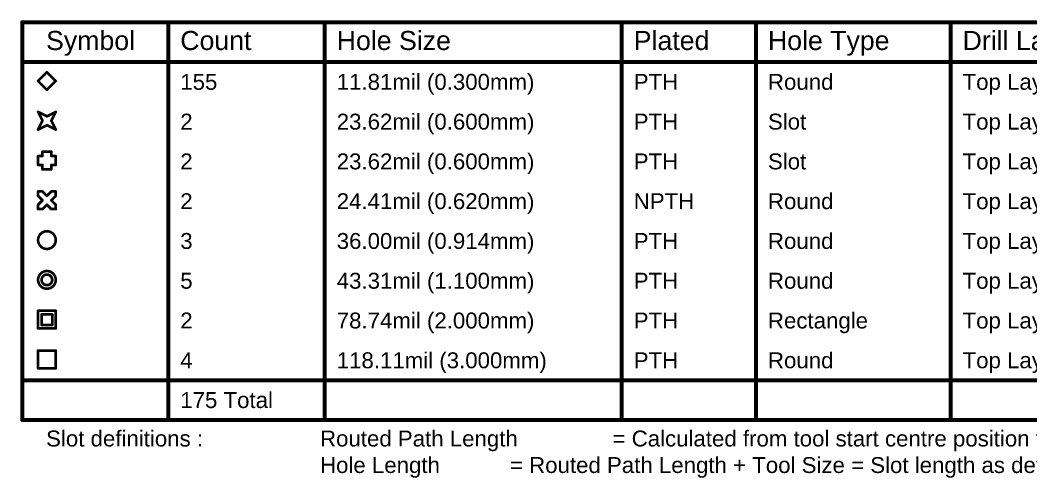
# Model space of a CAD drawing. Header units: inches. Extents: x -14 to 270, y -5 to 115.
# Drawn here: x -13.8 to 83, y 70.8 to 114.6 of the extents above; entities that cross this region are included whole.
import ezdxf

# ---------------------------------------------------------------- set-up
doc = ezdxf.new("R2010")
doc.units = ezdxf.units.IN
doc.layers.add('Drill Drawing', color=1, linetype='Continuous')
doc.styles.add('Arial', font='', dxfattribs={"height": 0.2})
doc.styles.get('Arial').set_extended_font_data('Arial')

msp = doc.modelspace()

# ---------------------------------------------------------------- linework, layer by layer
at = {"layer": 'Drill Drawing'}
for points in [[(-13.579, 114.427, 0.381, 0.381, 0), (180.982, 114.427, 0.381, 0.381, 0)], [(-13.579, 76.327, 0.381, 0.381, 0), (-13.579, 114.427, 0.381, 0.381, 0)], [(0.413, 76.327, 0.381, 0.381, 0), (0.413, 114.427, 0.381, 0.381, 0)], [(15.395, 76.327, 0.381, 0.381, 0), (15.395, 114.427, 0.381, 0.381, 0)], [(43.835, 76.327, 0.381, 0.381, 0), (43.835, 114.427, 0.381, 0.381, 0)], [(56.684, 76.327, 0.381, 0.381, 0), (56.684, 114.427, 0.381, 0.381, 0)], [(75.322, 76.327, 0.381, 0.381, 0), (75.322, 114.427, 0.381, 0.381, 0)], [(-13.579, 110.617, 0.381, 0.381, 0), (180.982, 110.617, 0.381, 0.381, 0)], [(-12.061, 108.797, 0.254, 0.254, 0), (-11.214, 109.643, 0.254, 0.254, 0)], [(-11.214, 109.643, 0.254, 0.254, 0), (-10.367, 108.797, 0.254, 0.254, 0)], [(-12.061, 108.797, 0.254, 0.254, 0), (-11.214, 107.95, 0.254, 0.254, 0)], [(-11.214, 107.95, 0.254, 0.254, 0), (-10.367, 108.797, 0.254, 0.254, 0)], [(-12.061, 105.833, 0.254, 0.254, 0), (-11.214, 105.41, 0.254, 0.254, 0)], [(-12.061, 105.833, 0.254, 0.254, 0), (-11.637, 104.987, 0.254, 0.254, 0)], [(-11.214, 105.41, 0.254, 0.254, 0), (-10.367, 105.833, 0.254, 0.254, 0)], [(-10.791, 104.987, 0.254, 0.254, 0), (-10.367, 105.833, 0.254, 0.254, 0)], [(-12.061, 104.14, 0.254, 0.254, 0), (-11.637, 104.987, 0.254, 0.254, 0)], [(-12.061, 104.14, 0.254, 0.254, 0), (-11.214, 104.563, 0.254, 0.254, 0)], [(-11.214, 104.563, 0.254, 0.254, 0), (-10.367, 104.14, 0.254, 0.254, 0)], [(-10.791, 104.987, 0.254, 0.254, 0), (-10.367, 104.14, 0.254, 0.254, 0)], [(-12.061, 100.753, 0.254, 0.254, 0), (-12.061, 101.6, 0.254, 0.254, 0)], [(-12.061, 101.6, 0.254, 0.254, 0), (-11.637, 101.6, 0.254, 0.254, 0)], [(-11.637, 101.6, 0.254, 0.254, 0), (-11.637, 102.023, 0.254, 0.254, 0)], [(-11.637, 102.023, 0.254, 0.254, 0), (-10.791, 102.023, 0.254, 0.254, 0)], [(-10.791, 101.6, 0.254, 0.254, 0), (-10.791, 102.023, 0.254, 0.254, 0)], [(-10.791, 101.6, 0.254, 0.254, 0), (-10.367, 101.6, 0.254, 0.254, 0)], [(-10.367, 100.753, 0.254, 0.254, 0), (-10.367, 101.6, 0.254, 0.254, 0)], [(-12.061, 100.753, 0.254, 0.254, 0), (-11.637, 100.753, 0.254, 0.254, 0)], [(-11.637, 100.33, 0.254, 0.254, 0), (-11.637, 100.753, 0.254, 0.254, 0)], [(-10.791, 100.753, 0.254, 0.254, 0), (-10.367, 100.753, 0.254, 0.254, 0)], [(-10.791, 100.33, 0.254, 0.254, 0), (-10.791, 100.753, 0.254, 0.254, 0)], [(-11.637, 100.33, 0.254, 0.254, 0), (-10.791, 100.33, 0.254, 0.254, 0)], [(-12.061, 97.79, 0.254, 0.254, 0), (-12.061, 98.213, 0.254, 0.254, 0)], [(-12.061, 98.213, 0.254, 0.254, 0), (-11.637, 98.213, 0.254, 0.254, 0)], [(-12.061, 97.79, 0.254, 0.254, 0), (-11.637, 97.367, 0.254, 0.254, 0)], [(-11.637, 98.213, 0.254, 0.254, 0), (-11.214, 97.79, 0.254, 0.254, 0)], [(-11.214, 97.79, 0.254, 0.254, 0), (-10.791, 98.213, 0.254, 0.254, 0)], [(-10.791, 98.213, 0.254, 0.254, 0), (-10.367, 98.213, 0.254, 0.254, 0)], [(-10.791, 97.367, 0.254, 0.254, 0), (-10.367, 97.79, 0.254, 0.254, 0)], [(-10.367, 97.79, 0.254, 0.254, 0), (-10.367, 98.213, 0.254, 0.254, 0)], [(-12.061, 96.943, 0.254, 0.254, 0), (-11.637, 97.367, 0.254, 0.254, 0)], [(-12.061, 96.52, 0.254, 0.254, 0), (-12.061, 96.943, 0.254, 0.254, 0)], [(-11.637, 96.52, 0.254, 0.254, 0), (-11.214, 96.943, 0.254, 0.254, 0)], [(-11.214, 96.943, 0.254, 0.254, 0), (-10.791, 96.52, 0.254, 0.254, 0)], [(-10.791, 97.367, 0.254, 0.254, 0), (-10.367, 96.943, 0.254, 0.254, 0)], [(-10.367, 96.52, 0.254, 0.254, 0), (-10.367, 96.943, 0.254, 0.254, 0)], [(-12.061, 96.52, 0.254, 0.254, 0), (-11.637, 96.52, 0.254, 0.254, 0)], [(-10.791, 96.52, 0.254, 0.254, 0), (-10.367, 96.52, 0.254, 0.254, 0)], [(-12.061, 86.783, 0.254, 0.254, 0), (-10.367, 86.783, 0.254, 0.254, 0)], [(-12.061, 85.09, 0.254, 0.254, 0), (-12.061, 86.783, 0.254, 0.254, 0)], [(-11.722, 86.445, 0.254, 0.254, 0), (-10.706, 86.445, 0.254, 0.254, 0)], [(-11.722, 85.429, 0.254, 0.254, 0), (-11.722, 86.445, 0.254, 0.254, 0)], [(-10.706, 85.429, 0.254, 0.254, 0), (-10.706, 86.445, 0.254, 0.254, 0)], [(-10.367, 85.09, 0.254, 0.254, 0), (-10.367, 86.783, 0.254, 0.254, 0)], [(-12.061, 85.09, 0.254, 0.254, 0), (-10.367, 85.09, 0.254, 0.254, 0)], [(-11.722, 85.429, 0.254, 0.254, 0), (-10.706, 85.429, 0.254, 0.254, 0)], [(-12.061, 82.973, 0.254, 0.254, 0), (-10.367, 82.973, 0.254, 0.254, 0)], [(-12.061, 81.28, 0.254, 0.254, 0), (-12.061, 82.973, 0.254, 0.254, 0)], [(-10.367, 81.28, 0.254, 0.254, 0), (-10.367, 82.973, 0.254, 0.254, 0)], [(-12.061, 81.28, 0.254, 0.254, 0), (-10.367, 81.28, 0.254, 0.254, 0)], [(-13.579, 80.137, 0.381, 0.381, 0), (180.982, 80.137, 0.381, 0.381, 0)], [(-13.579, 76.327, 0.381, 0.381, 0), (180.982, 76.327, 0.381, 0.381, 0)]]:
    msp.add_lwpolyline(points, format="xyseb", dxfattribs=at)
for points in [[(-13.675, 114.427, 0.191, 0.191, 1), (-13.484, 114.427, 0.191, 0.191, 1)], [(-13.675, 114.427, 0.191, 0.191, 1), (-13.484, 114.427, 0.191, 0.191, 1)], [(0.318, 114.427, 0.191, 0.191, 1), (0.508, 114.427, 0.191, 0.191, 1)], [(15.3, 114.427, 0.191, 0.191, 1), (15.49, 114.427, 0.191, 0.191, 1)], [(43.739, 114.427, 0.191, 0.191, 1), (43.93, 114.427, 0.191, 0.191, 1)], [(56.589, 114.427, 0.191, 0.191, 1), (56.779, 114.427, 0.191, 0.191, 1)], [(75.227, 114.427, 0.191, 0.191, 1), (75.418, 114.427, 0.191, 0.191, 1)], [(-13.675, 110.617, 0.191, 0.191, 1), (-13.484, 110.617, 0.191, 0.191, 1)], [(-11.278, 109.643, 0.127, 0.127, 1), (-11.151, 109.643, 0.127, 0.127, 1)], [(-11.278, 109.643, 0.127, 0.127, 1), (-11.151, 109.643, 0.127, 0.127, 1)], [(-12.124, 108.797, 0.127, 0.127, 1), (-11.997, 108.797, 0.127, 0.127, 1)], [(-12.124, 108.797, 0.127, 0.127, 1), (-11.997, 108.797, 0.127, 0.127, 1)], [(-10.431, 108.797, 0.127, 0.127, 1), (-10.304, 108.797, 0.127, 0.127, 1)], [(-10.431, 108.797, 0.127, 0.127, 1), (-10.304, 108.797, 0.127, 0.127, 1)], [(-11.278, 107.95, 0.127, 0.127, 1), (-11.151, 107.95, 0.127, 0.127, 1)], [(-11.278, 107.95, 0.127, 0.127, 1), (-11.151, 107.95, 0.127, 0.127, 1)], [(-12.124, 105.833, 0.127, 0.127, 1), (-11.997, 105.833, 0.127, 0.127, 1)], [(-12.124, 105.833, 0.127, 0.127, 1), (-11.997, 105.833, 0.127, 0.127, 1)], [(-11.278, 105.41, 0.127, 0.127, 1), (-11.151, 105.41, 0.127, 0.127, 1)], [(-11.278, 105.41, 0.127, 0.127, 1), (-11.151, 105.41, 0.127, 0.127, 1)], [(-10.431, 105.833, 0.127, 0.127, 1), (-10.304, 105.833, 0.127, 0.127, 1)], [(-10.431, 105.833, 0.127, 0.127, 1), (-10.304, 105.833, 0.127, 0.127, 1)], [(-11.701, 104.987, 0.127, 0.127, 1), (-11.574, 104.987, 0.127, 0.127, 1)], [(-11.701, 104.987, 0.127, 0.127, 1), (-11.574, 104.987, 0.127, 0.127, 1)], [(-11.278, 104.563, 0.127, 0.127, 1), (-11.151, 104.563, 0.127, 0.127, 1)], [(-11.278, 104.563, 0.127, 0.127, 1), (-11.151, 104.563, 0.127, 0.127, 1)], [(-10.854, 104.987, 0.127, 0.127, 1), (-10.727, 104.987, 0.127, 0.127, 1)], [(-10.854, 104.987, 0.127, 0.127, 1), (-10.727, 104.987, 0.127, 0.127, 1)], [(-12.124, 104.14, 0.127, 0.127, 1), (-11.997, 104.14, 0.127, 0.127, 1)], [(-12.124, 104.14, 0.127, 0.127, 1), (-11.997, 104.14, 0.127, 0.127, 1)], [(-10.431, 104.14, 0.127, 0.127, 1), (-10.304, 104.14, 0.127, 0.127, 1)], [(-10.431, 104.14, 0.127, 0.127, 1), (-10.304, 104.14, 0.127, 0.127, 1)], [(-12.124, 101.6, 0.127, 0.127, 1), (-11.997, 101.6, 0.127, 0.127, 1)], [(-12.124, 101.6, 0.127, 0.127, 1), (-11.997, 101.6, 0.127, 0.127, 1)], [(-11.701, 102.023, 0.127, 0.127, 1), (-11.574, 102.023, 0.127, 0.127, 1)], [(-11.701, 102.023, 0.127, 0.127, 1), (-11.574, 102.023, 0.127, 0.127, 1)], [(-11.701, 101.6, 0.127, 0.127, 1), (-11.574, 101.6, 0.127, 0.127, 1)], [(-11.701, 101.6, 0.127, 0.127, 1), (-11.574, 101.6, 0.127, 0.127, 1)], [(-10.854, 102.023, 0.127, 0.127, 1), (-10.727, 102.023, 0.127, 0.127, 1)], [(-10.854, 102.023, 0.127, 0.127, 1), (-10.727, 102.023, 0.127, 0.127, 1)], [(-10.854, 101.6, 0.127, 0.127, 1), (-10.727, 101.6, 0.127, 0.127, 1)], [(-10.854, 101.6, 0.127, 0.127, 1), (-10.727, 101.6, 0.127, 0.127, 1)], [(-10.431, 101.6, 0.127, 0.127, 1), (-10.304, 101.6, 0.127, 0.127, 1)], [(-10.431, 101.6, 0.127, 0.127, 1), (-10.304, 101.6, 0.127, 0.127, 1)], [(-12.124, 100.753, 0.127, 0.127, 1), (-11.997, 100.753, 0.127, 0.127, 1)], [(-12.124, 100.753, 0.127, 0.127, 1), (-11.997, 100.753, 0.127, 0.127, 1)], [(-11.701, 100.753, 0.127, 0.127, 1), (-11.574, 100.753, 0.127, 0.127, 1)], [(-11.701, 100.753, 0.127, 0.127, 1), (-11.574, 100.753, 0.127, 0.127, 1)], [(-10.854, 100.753, 0.127, 0.127, 1), (-10.727, 100.753, 0.127, 0.127, 1)], [(-10.854, 100.753, 0.127, 0.127, 1), (-10.727, 100.753, 0.127, 0.127, 1)], [(-10.431, 100.753, 0.127, 0.127, 1), (-10.304, 100.753, 0.127, 0.127, 1)], [(-10.431, 100.753, 0.127, 0.127, 1), (-10.304, 100.753, 0.127, 0.127, 1)], [(-11.701, 100.33, 0.127, 0.127, 1), (-11.574, 100.33, 0.127, 0.127, 1)], [(-11.701, 100.33, 0.127, 0.127, 1), (-11.574, 100.33, 0.127, 0.127, 1)], [(-10.854, 100.33, 0.127, 0.127, 1), (-10.727, 100.33, 0.127, 0.127, 1)], [(-10.854, 100.33, 0.127, 0.127, 1), (-10.727, 100.33, 0.127, 0.127, 1)], [(-12.124, 98.213, 0.127, 0.127, 1), (-11.997, 98.213, 0.127, 0.127, 1)], [(-12.124, 98.213, 0.127, 0.127, 1), (-11.997, 98.213, 0.127, 0.127, 1)], [(-12.124, 97.79, 0.127, 0.127, 1), (-11.997, 97.79, 0.127, 0.127, 1)], [(-12.124, 97.79, 0.127, 0.127, 1), (-11.997, 97.79, 0.127, 0.127, 1)], [(-11.701, 98.213, 0.127, 0.127, 1), (-11.574, 98.213, 0.127, 0.127, 1)], [(-11.701, 98.213, 0.127, 0.127, 1), (-11.574, 98.213, 0.127, 0.127, 1)], [(-11.278, 97.79, 0.127, 0.127, 1), (-11.151, 97.79, 0.127, 0.127, 1)], [(-11.278, 97.79, 0.127, 0.127, 1), (-11.151, 97.79, 0.127, 0.127, 1)], [(-10.854, 98.213, 0.127, 0.127, 1), (-10.727, 98.213, 0.127, 0.127, 1)], [(-10.854, 98.213, 0.127, 0.127, 1), (-10.727, 98.213, 0.127, 0.127, 1)], [(-10.431, 98.213, 0.127, 0.127, 1), (-10.304, 98.213, 0.127, 0.127, 1)], [(-10.431, 98.213, 0.127, 0.127, 1), (-10.304, 98.213, 0.127, 0.127, 1)], [(-10.431, 97.79, 0.127, 0.127, 1), (-10.304, 97.79, 0.127, 0.127, 1)], [(-10.431, 97.79, 0.127, 0.127, 1), (-10.304, 97.79, 0.127, 0.127, 1)], [(-12.124, 96.943, 0.127, 0.127, 1), (-11.997, 96.943, 0.127, 0.127, 1)], [(-12.124, 96.943, 0.127, 0.127, 1), (-11.997, 96.943, 0.127, 0.127, 1)], [(-11.701, 97.367, 0.127, 0.127, 1), (-11.574, 97.367, 0.127, 0.127, 1)], [(-11.701, 97.367, 0.127, 0.127, 1), (-11.574, 97.367, 0.127, 0.127, 1)], [(-11.278, 96.943, 0.127, 0.127, 1), (-11.151, 96.943, 0.127, 0.127, 1)], [(-11.278, 96.943, 0.127, 0.127, 1), (-11.151, 96.943, 0.127, 0.127, 1)], [(-10.854, 97.367, 0.127, 0.127, 1), (-10.727, 97.367, 0.127, 0.127, 1)], [(-10.854, 97.367, 0.127, 0.127, 1), (-10.727, 97.367, 0.127, 0.127, 1)], [(-10.431, 96.943, 0.127, 0.127, 1), (-10.304, 96.943, 0.127, 0.127, 1)], [(-10.431, 96.943, 0.127, 0.127, 1), (-10.304, 96.943, 0.127, 0.127, 1)], [(-12.124, 96.52, 0.127, 0.127, 1), (-11.997, 96.52, 0.127, 0.127, 1)], [(-12.124, 96.52, 0.127, 0.127, 1), (-11.997, 96.52, 0.127, 0.127, 1)], [(-11.701, 96.52, 0.127, 0.127, 1), (-11.574, 96.52, 0.127, 0.127, 1)], [(-11.701, 96.52, 0.127, 0.127, 1), (-11.574, 96.52, 0.127, 0.127, 1)], [(-10.854, 96.52, 0.127, 0.127, 1), (-10.727, 96.52, 0.127, 0.127, 1)], [(-10.854, 96.52, 0.127, 0.127, 1), (-10.727, 96.52, 0.127, 0.127, 1)], [(-10.431, 96.52, 0.127, 0.127, 1), (-10.304, 96.52, 0.127, 0.127, 1)], [(-10.431, 96.52, 0.127, 0.127, 1), (-10.304, 96.52, 0.127, 0.127, 1)], [(-10.367, 93.557, 0.254, 0.254, 1), (-12.061, 93.557, 0.254, 0.254, 1)], [(-12.124, 93.557, 0.127, 0.127, 1), (-11.997, 93.557, 0.127, 0.127, 1)], [(-10.431, 93.557, 0.127, 0.127, 1), (-10.304, 93.557, 0.127, 0.127, 1)], [(-10.367, 89.747, 0.254, 0.254, 1), (-12.061, 89.747, 0.254, 0.254, 1)], [(-10.706, 89.747, 0.254, 0.254, 1), (-11.722, 89.747, 0.254, 0.254, 1)], [(-12.124, 89.747, 0.127, 0.127, 1), (-11.997, 89.747, 0.127, 0.127, 1)], [(-11.786, 89.747, 0.127, 0.127, 1), (-11.659, 89.747, 0.127, 0.127, 1)], [(-10.77, 89.747, 0.127, 0.127, 1), (-10.643, 89.747, 0.127, 0.127, 1)], [(-10.431, 89.747, 0.127, 0.127, 1), (-10.304, 89.747, 0.127, 0.127, 1)], [(-12.124, 86.783, 0.127, 0.127, 1), (-11.997, 86.783, 0.127, 0.127, 1)], [(-12.124, 86.783, 0.127, 0.127, 1), (-11.997, 86.783, 0.127, 0.127, 1)], [(-11.786, 86.445, 0.127, 0.127, 1), (-11.659, 86.445, 0.127, 0.127, 1)], [(-11.786, 86.445, 0.127, 0.127, 1), (-11.659, 86.445, 0.127, 0.127, 1)], [(-10.77, 86.445, 0.127, 0.127, 1), (-10.643, 86.445, 0.127, 0.127, 1)], [(-10.77, 86.445, 0.127, 0.127, 1), (-10.643, 86.445, 0.127, 0.127, 1)], [(-10.431, 86.783, 0.127, 0.127, 1), (-10.304, 86.783, 0.127, 0.127, 1)], [(-10.431, 86.783, 0.127, 0.127, 1), (-10.304, 86.783, 0.127, 0.127, 1)], [(-12.124, 85.09, 0.127, 0.127, 1), (-11.997, 85.09, 0.127, 0.127, 1)], [(-12.124, 85.09, 0.127, 0.127, 1), (-11.997, 85.09, 0.127, 0.127, 1)], [(-11.786, 85.429, 0.127, 0.127, 1), (-11.659, 85.429, 0.127, 0.127, 1)], [(-11.786, 85.429, 0.127, 0.127, 1), (-11.659, 85.429, 0.127, 0.127, 1)], [(-10.77, 85.429, 0.127, 0.127, 1), (-10.643, 85.429, 0.127, 0.127, 1)], [(-10.77, 85.429, 0.127, 0.127, 1), (-10.643, 85.429, 0.127, 0.127, 1)], [(-10.431, 85.09, 0.127, 0.127, 1), (-10.304, 85.09, 0.127, 0.127, 1)], [(-10.431, 85.09, 0.127, 0.127, 1), (-10.304, 85.09, 0.127, 0.127, 1)], [(-12.124, 82.973, 0.127, 0.127, 1), (-11.997, 82.973, 0.127, 0.127, 1)], [(-12.124, 82.973, 0.127, 0.127, 1), (-11.997, 82.973, 0.127, 0.127, 1)], [(-10.431, 82.973, 0.127, 0.127, 1), (-10.304, 82.973, 0.127, 0.127, 1)], [(-10.431, 82.973, 0.127, 0.127, 1), (-10.304, 82.973, 0.127, 0.127, 1)], [(-12.124, 81.28, 0.127, 0.127, 1), (-11.997, 81.28, 0.127, 0.127, 1)], [(-12.124, 81.28, 0.127, 0.127, 1), (-11.997, 81.28, 0.127, 0.127, 1)], [(-10.431, 81.28, 0.127, 0.127, 1), (-10.304, 81.28, 0.127, 0.127, 1)], [(-10.431, 81.28, 0.127, 0.127, 1), (-10.304, 81.28, 0.127, 0.127, 1)], [(-13.675, 80.137, 0.191, 0.191, 1), (-13.484, 80.137, 0.191, 0.191, 1)], [(-13.675, 76.327, 0.191, 0.191, 1), (-13.484, 76.327, 0.191, 0.191, 1)], [(-13.675, 76.327, 0.191, 0.191, 1), (-13.484, 76.327, 0.191, 0.191, 1)], [(0.318, 76.327, 0.191, 0.191, 1), (0.508, 76.327, 0.191, 0.191, 1)], [(15.3, 76.327, 0.191, 0.191, 1), (15.49, 76.327, 0.191, 0.191, 1)], [(43.739, 76.327, 0.191, 0.191, 1), (43.93, 76.327, 0.191, 0.191, 1)], [(56.589, 76.327, 0.191, 0.191, 1), (56.779, 76.327, 0.191, 0.191, 1)], [(75.227, 76.327, 0.191, 0.191, 1), (75.418, 76.327, 0.191, 0.191, 1)]]:
    msp.add_lwpolyline(points, format="xyseb", close=True, dxfattribs=at)

# ---------------------------------------------------------------- texts
at = {"layer": 'Drill Drawing', "style": 'Arial'}
for s, height, p in [('Symbol', 1.8288, (-11.293, 111.76)), ('Count', 1.8288, (1.556, 111.76)), ('Hole Size', 1.8288, (16.538, 111.76)), ('Plated', 1.8288, (44.978, 111.76)), ('Hole Type', 1.8288, (57.827, 111.76)), ('Drill Layer Pair', 1.8288, (76.465, 111.76)), ('155', 1.524, (1.556, 107.95)), ('11.81mil (0.300mm)', 1.524, (16.538, 107.95)), ('PTH', 1.524, (44.978, 107.95)), ('Round', 1.524, (57.827, 107.95)), ('Top Layer - Bottom Layer', 1.524, (76.465, 107.95)), ('2', 1.524, (1.556, 104.14)), ('23.62mil (0.600mm)', 1.524, (16.538, 104.14)), ('PTH', 1.524, (44.978, 104.14)), ('Slot', 1.524, (57.827, 104.14)), ('Top Layer - Bottom Layer', 1.524, (76.465, 104.14)), ('2', 1.524, (1.556, 100.33)), ('23.62mil (0.600mm)', 1.524, (16.538, 100.33)), ('PTH', 1.524, (44.978, 100.33)), ('Slot', 1.524, (57.827, 100.33)), ('Top Layer - Bottom Layer', 1.524, (76.465, 100.33)), ('2', 1.524, (1.556, 96.52)), ('24.41mil (0.620mm)', 1.524, (16.538, 96.52)), ('NPTH', 1.524, (44.978, 96.52)), ('Round', 1.524, (57.827, 96.52)), ('Top Layer - Bottom Layer', 1.524, (76.465, 96.52)), ('3', 1.524, (1.556, 92.71)), ('36.00mil (0.914mm)', 1.524, (16.538, 92.71)), ('PTH', 1.524, (44.978, 92.71)), ('Round', 1.524, (57.827, 92.71)), ('Top Layer - Bottom Layer', 1.524, (76.465, 92.71)), ('5', 1.524, (1.556, 88.9)), ('43.31mil (1.100mm)', 1.524, (16.538, 88.9)), ('PTH', 1.524, (44.978, 88.9)), ('Round', 1.524, (57.827, 88.9)), ('Top Layer - Bottom Layer', 1.524, (76.465, 88.9)), ('2', 1.524, (1.556, 85.09)), ('78.74mil (2.000mm)', 1.524, (16.538, 85.09)), ('PTH', 1.524, (44.978, 85.09)), ('Rectangle', 1.524, (57.827, 85.09)), ('Top Layer - Bottom Layer', 1.524, (76.465, 85.09)), ('4', 1.524, (1.556, 81.28)), ('118.11mil (3.000mm)', 1.524, (16.538, 81.28)), ('PTH', 1.524, (44.978, 81.28)), ('Round', 1.524, (57.827, 81.28)), ('Top Layer - Bottom Layer', 1.524, (76.465, 81.28)), ('175 Total', 1.524, (1.556, 77.47)), ('Slot definitions :', 1.524, (-11.293, 73.788)), ('Routed Path Length', 1.524, (14.937, 73.788)), ('= Calculated from tool start centre position to tool end centre position.', 1.524, (42.945, 73.788)), ('Hole Length', 1.524, (14.937, 71.248)), (' = Routed Path Length + Tool Size = Slot length as defined in the PCB layout', 1.524, (32.534, 71.248))]:
    msp.add_text(s, height=height, dxfattribs=at).set_placement(p)

doc.saveas('drawing.dxf')
